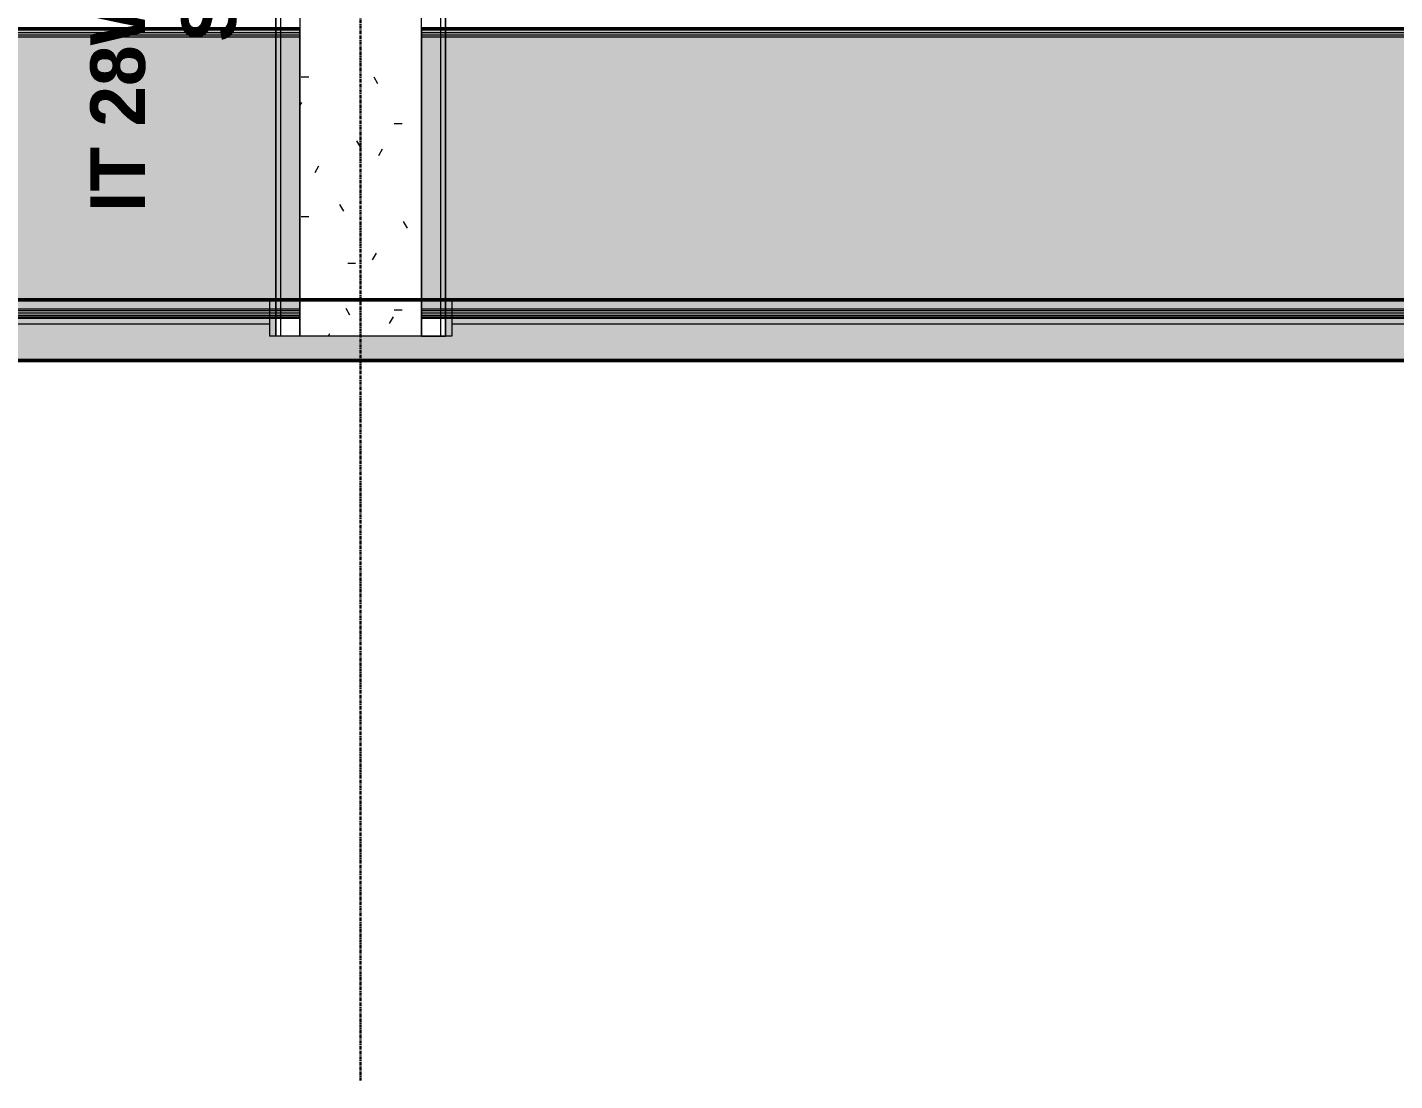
# Model space of a CAD drawing. Header units: inches. Extents: x -4126 to 2305, y -1116 to 12338.
# Drawn here: x -3209.2 to -2984, y 9772.6 to 9946.1 of the extents above; entities that cross this region are included whole.
import ezdxf

# ---------------------------------------------------------------- set-up
doc = ezdxf.new("R2010")
doc.units = ezdxf.units.IN
doc.header["$MEASUREMENT"] = 0
doc.linetypes.add('Grid Line 1_2_', pattern=[0.875, 0.5, -0.125, 0.125, -0.125])
for name, color, linetype, lineweight in [('S-BEAM', 12, 'Continuous', 9), ('S-BEAM-IDEN', 2, 'Continuous', 30), ('S-FNDN', 32, 'Continuous', 13), ('S-GRID', 1, 'Continuous', 9)]:
    doc.layers.add(name, color=color, linetype=linetype, lineweight=lineweight)
doc.styles.add('Century Gothic_B', font='GOTHICB.TTF', dxfattribs={"height": 9})
pattern_1 = [(0, (0, 0), (30.72, 7.68), [1.267, -21.773, 1.267, -21.773, -122.88]), (0, (0, 0), (30.72, 7.68), [-46.08, 1.267, -44.813, 1.267, -21.773, -53.76]), (0, (0, 0), (30.72, 7.68), [-115.2, 1.267, -14.093, 1.267, -37.133]), (120, (11.52, 3.84), (-22.011075, 22.7643004), [1.267, -21.773, 1.267, -21.773, -122.88]), (120, (11.52, 3.84), (-22.011075, 22.7643004), [-46.08, 1.267, -44.813, 1.267, -21.773, -53.76]), (120, (11.52, 3.84), (-22.011075, 22.7643004), [-115.2, 1.267, -14.093, 1.267, -37.133]), (240, (15.36, 19.2), (-8.708925, -30.4443004), [1.267, -21.773, 1.267, -21.773, -122.88]), (240, (15.36, 19.2), (-8.708925, -30.4443004), [-46.08, 1.267, -44.813, 1.267, -21.773, -53.76]), (240, (15.36, 19.2), (-8.708925, -30.4443004), [-115.2, 1.267, -14.093, 1.267, -37.133])]

# ---------------------------------------------------------------- blocks, each defined once
blk = doc.blocks.new('034100 - Precast Structural Concrete - Solid Plank - 12_-V70-FRAMING PLAN - 1ST FLOOR')
at = {"layer": 'S-BEAM', "transparency": 33554483}
h = blk.add_hatch(color=256, dxfattribs=at)
h.paths.add_polyline_path([(0, 23.94), (0, 23.9), (3.21, 23.94)], flags=0)
h.paths.add_polyline_path([(303, 23.94), (303, 23.9), (303.79, 23.94)], flags=0)
h = blk.add_hatch(color=256, dxfattribs=at)
h.paths.add_polyline_path([(303, 23.9), (303, 23.52), (307, 23.52), (307, 23.9), (303.79, 23.9)], flags=0)
h.paths.add_polyline_path([(0, 23.9), (0, 23.52), (4, 23.52), (4, 23.9), (3.21, 23.9)], flags=0)
h = blk.add_hatch(color=256, dxfattribs=at)
h.paths.add_polyline_path([(303, 23.52), (303, 23.09), (307, 23.09), (307, 23.52), (303.79, 23.52)], flags=0)
h.paths.add_polyline_path([(3.21, 23.52), (0, 23.52), (0, 23.09), (4, 23.09), (4, 23.52)], flags=0)
h.paths.add_polyline_path([(307, 22.7), (303, 22.7), (303, 20.94), (307, 20.94)], flags=0)
h.paths.add_polyline_path([(3.21, 22.7), (0, 22.7), (0, 20.94), (4, 20.94), (4, 22.7)], flags=0)
h = blk.add_hatch(color=256, dxfattribs=at)
h.paths.add_polyline_path([(303, 23.09), (303, 22.7), (307, 22.7), (307, 23.09), (303.79, 23.09)], flags=0)
h.paths.add_polyline_path([(0, 23.09), (0, 22.7), (4, 22.7), (4, 23.09), (3.21, 23.09)], flags=0)
for points in [[(4, 23.9), (4, 23.52), (303, 23.52), (303, 23.9), (19.05, 23.9)], [(19.05, 23.09), (4, 23.09), (4, 22.7), (303, 22.7), (303, 23.09), (154.12, 23.09)], [(289.18, -22.7), (4, -22.7), (4, -23.09), (303, -23.09), (303, -22.7)], [(19.05, -23.52), (4, -23.52), (4, -23.9), (303, -23.9), (303, -23.52), (154.12, -23.52)]]:
    blk.add_hatch(color=256, dxfattribs=at).paths.add_polyline_path(points, flags=0)
h = blk.add_hatch(color=256, dxfattribs=at)
h.paths.add_polyline_path([(303, 23.52), (4, 23.52), (4, 23.09), (303, 23.09)], flags=0)
h.paths.add_polyline_path([(154.12, 22.7), (4, 22.7), (4, 20.94), (303, 20.94), (303, 22.7), (289.18, 22.7)], flags=0)
h = blk.add_hatch(color=256, dxfattribs=at)
h.paths.add_polyline_path([(303, 20.94), (303, -22.7), (307, -22.7), (307, 20.94), (303.79, 20.94)], flags=0)
h.paths.add_polyline_path([(4, 20.94), (0, 20.94), (0, -22.7), (4, -22.7)], flags=0)
h.paths.add_polyline_path([(3.21, -23.09), (0, -23.09), (0, -23.52), (4, -23.52), (4, -23.09)], flags=0)
h.paths.add_polyline_path([(303, -23.09), (303, -23.52), (307, -23.52), (307, -23.09), (303.79, -23.09)], flags=0)
h = blk.add_hatch(color=256, dxfattribs=at)
h.paths.add_polyline_path([(154.12, 20.94), (4, 20.94), (4, -22.7), (303, -22.7), (303, 20.94), (289.18, 20.94)], flags=0)
h.paths.add_polyline_path([(4, -23.09), (4, -23.52), (303, -23.52), (303, -23.09), (19.05, -23.09)], flags=0)
h = blk.add_hatch(color=256, dxfattribs=at)
h.paths.add_polyline_path([(303, -22.7), (303, -23.09), (307, -23.09), (307, -22.7), (303.79, -22.7)], flags=0)
h.paths.add_polyline_path([(0, -22.7), (0, -23.09), (4, -23.09), (4, -22.7), (3.21, -22.7)], flags=0)
h = blk.add_hatch(color=256, dxfattribs=at)
h.paths.add_polyline_path([(3.21, -23.52), (0, -23.52), (0, -23.9), (4, -23.9), (4, -23.52)], flags=0)
h.paths.add_polyline_path([(303.79, -23.52), (303, -23.52), (303, -23.9), (307, -23.9), (307, -23.52)], flags=0)
h = blk.add_hatch(color=256, dxfattribs=at)
h.paths.add_polyline_path([(303, -23.9), (303, -23.94), (303.79, -23.9)], flags=0)
h.paths.add_polyline_path([(0, -23.9), (0, -23.94), (3.21, -23.9)], flags=0)
at = {"layer": 'S-BEAM'}
for p, q in [((303, 23.94), (4, 23.94)), ((303, 23.9), (4, 23.9)), ((4, 23.76), (303, 23.76)), ((303, 23.76), (4, 23.76)), ((4, 23.52), (303, 23.52)), ((303, 23.09), (4, 23.09)), ((303, 23.09), (4, 23.09)), ((303, 22.7), (4, 22.7)), ((307, 23.94), (303, 23.94)), ((307, 23.9), (303, 23.9)), ((303, 23.76), (307, 23.76)), ((307, 23.76), (303, 23.76)), ((303, 23.52), (307, 23.52)), ((307, 23.09), (303, 23.09)), ((307, 23.09), (303, 23.09)), ((307, 22.7), (303, 22.7)), ((307, 23.9), (307, 23.94)), ((307, 23.52), (307, 23.9)), ((307, 23.9), (307, 23.76)), ((307, 23.76), (307, 23.52)), ((307, 23.52), (307, 22.7)), ((307, 20.94), (307, 23.52)), ((307, 22.7), (307, 23.09)), ((307, 23.09), (307, 22.7)), ((307, 22.7), (307, 22.4)), ((303, 22.4), (4, 22.4)), ((307, 22.4), (303, 22.4)), ((307, 22.4), (307, 20.94)), ((307, 20.94), (307, -22.4)), ((307, -23.52), (307, 20.94)), ((303, -22.4), (4, -22.4)), ((307, -22.4), (303, -22.4)), ((307, -22.4), (307, -22.7)), ((303, -22.7), (4, -22.7)), ((303, -23.09), (4, -23.09)), ((303, -23.09), (4, -23.09)), ((303, -23.52), (4, -23.52)), ((303, -23.76), (4, -23.76)), ((303, -23.76), (4, -23.76)), ((303, -23.9), (4, -23.9)), ((303, -23.94), (4, -23.94)), ((307, -22.7), (303, -22.7)), ((307, -23.09), (303, -23.09)), ((307, -23.09), (303, -23.09)), ((307, -23.52), (303, -23.52)), ((307, -23.76), (303, -23.76)), ((307, -23.76), (303, -23.76)), ((307, -23.9), (303, -23.9)), ((307, -23.94), (303, -23.94)), ((307, -22.7), (307, -23.09)), ((307, -23.09), (307, -22.7)), ((307, -22.7), (307, -23.52)), ((307, -23.52), (307, -23.76)), ((307, -23.9), (307, -23.52)), ((307, -23.76), (307, -23.9)), ((307, -23.94), (307, -23.9))]:
    blk.add_line(p, q, dxfattribs=at)
blk = doc.blocks.new('034100 - Precast Structural Concrete - Solid Plank - 12_-V73-FRAMING PLAN - 1ST FLOOR')
at = {"layer": 'S-BEAM', "transparency": 33554483}
for points in [[(0, 23.94), (0, 23.9), (3.21, 23.94)], [(4, 23.9), (4, 23.52), (303, 23.52), (303, 23.9), (97.25, 23.9)], [(97.25, 23.09), (4, 23.09), (4, 22.7), (303, 22.7), (303, 23.09), (232.32, 23.09)], [(232.32, -22.7), (4, -22.7), (4, -23.09), (303, -23.09), (303, -22.7)], [(303, -23.52), (4, -23.52), (4, -23.9), (303, -23.9)], [(4, -23.9), (4, -23.94), (97.25, -23.9)]]:
    blk.add_hatch(color=256, dxfattribs=at).paths.add_polyline_path(points, flags=0)
h = blk.add_hatch(color=256, dxfattribs=at)
h.paths.add_polyline_path([(303.79, 23.9), (303, 23.9), (303, 23.52), (307, 23.52), (307, 23.9)], flags=0)
h.paths.add_polyline_path([(0, 23.9), (0, 23.52), (4, 23.52), (4, 23.9), (3.21, 23.9)], flags=0)
h = blk.add_hatch(color=256, dxfattribs=at)
h.paths.add_polyline_path([(0, 23.52), (0, 23.09), (4, 23.09), (4, 23.52), (3.21, 23.52)], flags=0)
h.paths.add_polyline_path([(303, 23.52), (303, 23.09), (307, 23.09), (307, 23.52), (303.79, 23.52)], flags=0)
h.paths.add_polyline_path([(307, 22.7), (303, 22.7), (303, 20.94), (307, 20.94)], flags=0)
h.paths.add_polyline_path([(3.21, 22.7), (0, 22.7), (0, 20.94), (4, 20.94), (4, 22.7)], flags=0)
h = blk.add_hatch(color=256, dxfattribs=at)
h.paths.add_polyline_path([(0, 23.09), (0, 22.7), (4, 22.7), (4, 23.09), (3.21, 23.09)], flags=0)
h.paths.add_polyline_path([(303, 23.09), (303, 22.7), (307, 22.7), (307, 23.09), (303.79, 23.09)], flags=0)
h = blk.add_hatch(color=256, dxfattribs=at)
h.paths.add_polyline_path([(172.95, 23.52), (4, 23.52), (4, 23.09), (303, 23.09), (303, 23.52), (232.32, 23.52)], flags=0)
h.paths.add_polyline_path([(4, 22.7), (4, 20.94), (303, 20.94), (303, 22.7), (97.25, 22.7)], flags=0)
h = blk.add_hatch(color=256, dxfattribs=at)
h.paths.add_polyline_path([(3.21, 20.94), (0, 20.94), (0, -22.7), (4, -22.7), (4, 20.94)], flags=0)
h.paths.add_polyline_path([(307, 20.94), (303, 20.94), (303, -22.7), (307, -22.7), (307, 7.69)], flags=0)
h.paths.add_polyline_path([(303.79, -23.09), (303, -23.09), (303, -23.52), (307, -23.52), (307, -23.09)], flags=0)
h.paths.add_polyline_path([(3.21, -23.09), (0, -23.09), (0, -23.52), (4, -23.52), (4, -23.09)], flags=0)
h = blk.add_hatch(color=256, dxfattribs=at)
h.paths.add_polyline_path([(97.25, 20.94), (4, 20.94), (4, -22.7), (303, -22.7), (303, 20.94), (232.32, 20.94)], flags=0)
h.paths.add_polyline_path([(4, -23.09), (4, -23.52), (303, -23.52), (303, -23.09), (97.25, -23.09)], flags=0)
h = blk.add_hatch(color=256, dxfattribs=at)
h.paths.add_polyline_path([(303, -22.7), (303, -23.09), (307, -23.09), (307, -22.7), (303.79, -22.7)], flags=0)
h.paths.add_polyline_path([(0, -22.7), (0, -23.09), (4, -23.09), (4, -22.7), (3.21, -22.7)], flags=0)
h = blk.add_hatch(color=256, dxfattribs=at)
h.paths.add_polyline_path([(307, -23.52), (303, -23.52), (303, -23.9), (307, -23.9)], flags=0)
h.paths.add_polyline_path([(0, -23.52), (0, -23.9), (4, -23.9), (4, -23.52), (3.21, -23.52)], flags=0)
h = blk.add_hatch(color=256, dxfattribs=at)
h.paths.add_polyline_path([(303, -23.9), (303, -23.94), (303.79, -23.9)], flags=0)
h.paths.add_polyline_path([(0, -23.9), (0, -23.94), (3.21, -23.9)], flags=0)
at = {"layer": 'S-BEAM'}
for p, q in [((0, 23.94), (0, 23.9)), ((4, 23.94), (0, 23.94)), ((0, 23.76), (0, 23.9)), ((0, 23.9), (0, 23.52)), ((4, 23.9), (0, 23.9)), ((0, 23.52), (0, 23.76)), ((0, 23.76), (4, 23.76)), ((4, 23.76), (0, 23.76)), ((0, 23.52), (0, 20.94)), ((0, 22.7), (0, 23.52)), ((0, 23.52), (4, 23.52)), ((0, 22.7), (0, 23.09)), ((0, 23.09), (0, 22.7)), ((4, 23.09), (0, 23.09)), ((4, 23.09), (0, 23.09)), ((0, 22.4), (0, 22.7)), ((4, 22.7), (0, 22.7)), ((303, 23.94), (4, 23.94)), ((303, 23.9), (4, 23.9)), ((4, 23.76), (303, 23.76)), ((303, 23.76), (4, 23.76)), ((4, 23.52), (303, 23.52)), ((303, 23.09), (4, 23.09)), ((303, 23.09), (4, 23.09)), ((303, 22.7), (4, 22.7)), ((0, 20.94), (0, 22.4)), ((4, 22.4), (0, 22.4)), ((0, 20.94), (0, -23.52)), ((0, -22.4), (0, 20.94)), ((303, 22.4), (4, 22.4)), ((0, -22.7), (0, -22.4)), ((4, -22.4), (0, -22.4)), ((303, -22.4), (4, -22.4)), ((0, -23.52), (0, -22.7)), ((0, -22.7), (0, -23.09)), ((0, -23.09), (0, -22.7)), ((4, -22.7), (0, -22.7)), ((4, -23.09), (0, -23.09)), ((4, -23.09), (0, -23.09)), ((0, -23.52), (0, -23.9)), ((0, -23.76), (0, -23.52)), ((4, -23.52), (0, -23.52)), ((0, -23.9), (0, -23.76)), ((4, -23.76), (0, -23.76)), ((4, -23.76), (0, -23.76)), ((0, -23.9), (0, -23.94)), ((4, -23.9), (0, -23.9)), ((4, -23.94), (0, -23.94)), ((303, -22.7), (4, -22.7)), ((303, -23.09), (4, -23.09)), ((303, -23.09), (4, -23.09)), ((303, -23.52), (4, -23.52)), ((303, -23.76), (4, -23.76)), ((303, -23.76), (4, -23.76)), ((303, -23.9), (4, -23.9)), ((303, -23.94), (4, -23.94))]:
    blk.add_line(p, q, dxfattribs=at)
blk = doc.blocks.new('034100 - Precast Structural Concrete - Solid Plank - 12_-V84-FRAMING PLAN - 1ST FLOOR')
at = {"layer": 'S-BEAM'}
for p, q in [((4, 23.94), (0, 23.94)), ((303, 23.94), (4, 23.94))]:
    blk.add_line(p, q, dxfattribs=at)

msp = doc.modelspace()

# ---------------------------------------------------------------- hatches: boundary and pattern name
at = {"layer": 'S-BEAM'}
h = msp.add_hatch(dxfattribs=at)
h.set_pattern_fill('FP_3', color=256, style=0, pattern_type=2)
h.set_pattern_definition(pattern_1)
h.paths.add_polyline_path([(-3144.324, 9901.189), (-3144.324, 10009.089), (-3164.324, 10009.089), (-3164.324, 9901.189)], flags=0)
h.paths.add_polyline_path([(-3164.324, 10017.714), (-3144.324, 10017.714), (-3144.324, 10167.174), (-3146.324, 10167.174), (-3146.324, 10159.189), (-3162.324, 10159.189), (-3162.324, 10155.206), (-3164.324, 10155.164), (-3164.324, 10050.653)], flags=0)
h = msp.add_hatch(dxfattribs=at)
h.set_pattern_fill('FP_3', color=256, style=0, pattern_type=2)
h.set_pattern_definition(pattern_1)
h.paths.add_polyline_path([(-3141.111, 9895.205), (-3141.111, 9898.189), (-3144.324, 9898.231), (-3144.324, 9901.189), (-3164.324, 9901.189), (-3164.324, 9898.189), (-3167.536, 9898.189), (-3167.536, 9895.205)], flags=0)
h = msp.add_hatch(dxfattribs=at)
h.set_pattern_fill('FP_42', color=256, style=0, pattern_type=2)
h.set_pattern_definition([(0, (-1528.268, 0), (21.722, 7.68), [0.896, -15.396, 0.896, -15.396, -86.889]), (0, (-1528.268, 0), (21.722, 7.68), [-32.583, 0.896, -31.687, 0.896, -15.396, -38.014]), (0, (-1528.268, 0), (21.722, 7.68), [-81.459, 0.896, -9.965, 0.896, -26.257]), (112.208, (-1520.122, 3.84), (-15.564615, 22.7637026), [1.185, -20.367, 1.185, -20.367, -114.944]), (112.208, (-1520.122, 3.84), (-15.564615, 22.7637026), [-43.104, 1.185, -41.919, 1.185, -20.367, -50.288]), (112.208, (-1520.122, 3.84), (-15.564615, 22.7637026), [-107.76, 1.185, -13.183, 1.185, -34.735]), (247.792, (-1517.407, 19.2), (-6.15808, -30.444899), [1.185, -20.367, 1.185, -20.367, -114.944]), (247.792, (-1517.407, 19.2), (-6.15808, -30.444899), [-43.104, 1.185, -41.919, 1.185, -20.367, -50.288]), (247.792, (-1517.407, 19.2), (-6.15808, -30.444899), [-107.76, 1.185, -13.183, 1.185, -34.735])])
h.paths.add_polyline_path([(-3167.536, 9895.205), (-3167.536, 9898.189), (-3168.324, 9898.189), (-3168.324, 9895.205)], flags=0)
h = msp.add_hatch(dxfattribs=at)
h.set_pattern_fill('FP_43', color=256, style=0, pattern_type=2)
h.set_pattern_definition([(0, (-1626.056, 0), (21.722, 7.68), [0.896, -15.396, 0.896, -15.396, -86.889]), (0, (-1626.056, 0), (21.722, 7.68), [-32.583, 0.896, -31.687, 0.896, -15.396, -38.014]), (0, (-1626.056, 0), (21.722, 7.68), [-81.459, 0.896, -9.965, 0.896, -26.257]), (112.208, (-1617.91, 3.84), (-15.564615, 22.7637026), [1.185, -20.367, 1.185, -20.367, -114.944]), (112.208, (-1617.91, 3.84), (-15.564615, 22.7637026), [-43.104, 1.185, -41.919, 1.185, -20.367, -50.288]), (112.208, (-1617.91, 3.84), (-15.564615, 22.7637026), [-107.76, 1.185, -13.183, 1.185, -34.735]), (247.792, (-1615.194, 19.2), (-6.15808, -30.444899), [1.185, -20.367, 1.185, -20.367, -114.944]), (247.792, (-1615.194, 19.2), (-6.15808, -30.444899), [-43.104, 1.185, -41.919, 1.185, -20.367, -50.288]), (247.792, (-1615.194, 19.2), (-6.15808, -30.444899), [-107.76, 1.185, -13.183, 1.185, -34.735])])
h.paths.add_polyline_path([(-3140.324, 9895.205), (-3140.324, 9898.189), (-3141.111, 9898.189), (-3141.111, 9895.205)], flags=0)
at = {"layer": 'S-FNDN', "transparency": 33554483}
h = msp.add_hatch(color=256, dxfattribs=at)
h.paths.add_polyline_path([(-2181.032, 9891.189), (-1953.324, 9891.189), (-1953.324, 9897.189), (-2159.324, 9897.189), (-2159.324, 9895.205), (-2187.324, 9895.205), (-2187.324, 9898.189), (-2486.324, 9898.189), (-2486.324, 9895.205), (-2514.324, 9895.205), (-2514.324, 9898.189), (-2634.324, 9898.189), (-2634.324, 9891.189), (-2451.168, 9891.189)], flags=0)
h.paths.add_polyline_path([(-3141.111, 9891.189), (-2790.324, 9891.189), (-2790.324, 9898.189), (-2813.324, 9898.189), (-2813.324, 9895.205), (-2841.324, 9895.205), (-2841.324, 9898.189), (-3140.324, 9898.189), (-3140.324, 9895.205), (-3168.324, 9895.205), (-3168.324, 9898.189), (-3467.324, 9898.189), (-3467.324, 9895.205), (-3495.324, 9895.205), (-3495.324, 9897.189), (-3823.324, 9897.189), (-3823.324, 9901.189), (-3829.324, 9901.189), (-3829.324, 9891.189), (-3167.536, 9891.189)], flags=0)
h.paths.add_polyline_path([(-2754.324, 9891.189), (-2730.324, 9891.189), (-2730.324, 9898.189), (-2754.324, 9898.189), (-2754.324, 9895.205)], flags=0)
h.paths.add_polyline_path([(-2694.324, 9891.189), (-2670.324, 9891.189), (-2670.324, 9898.189), (-2694.324, 9898.189), (-2694.324, 9895.16)], flags=0)

# ---------------------------------------------------------------- linework, layer by layer
at = {"layer": 'S-BEAM'}
for p, q in [((-3168.324, 10167.174), (-3168.324, 9901.189)), ((-3167.536, 10167.174), (-3167.536, 9901.189)), ((-3141.111, 9901.189), (-3141.111, 10167.174)), ((-3140.324, 10167.174), (-3140.324, 9901.189)), ((-3168.324, 9901.189), (-3168.324, 10011.58)), ((-3164.324, 10011.58), (-3164.324, 9901.189)), ((-3144.324, 9901.189), (-3144.324, 10011.58)), ((-3140.324, 9901.189), (-3140.324, 10011.58)), ((-3164.324, 9945.655), (-3164.324, 9946.03)), ((-3164.324, 9945.225), (-3164.324, 9945.655)), ((-3164.324, 9944.831), (-3164.324, 9945.225)), ((-3164.324, 9901.189), (-3164.324, 9944.831)), ((-3144.324, 9946.03), (-3144.324, 9945.655)), ((-3144.324, 9945.655), (-3144.324, 9945.225)), ((-3144.324, 9945.225), (-3144.324, 9944.831)), ((-3144.324, 9944.831), (-3144.324, 9901.189)), ((-3168.324, 9895.205), (-3168.324, 9901.189)), ((-3168.324, 9901.189), (-3168.324, 9895.205)), ((-3167.536, 9901.189), (-3167.536, 9895.205)), ((-3164.324, 9899.43), (-3164.324, 9901.189)), ((-3164.324, 9901.189), (-3164.324, 9895.205)), ((-3144.324, 9895.205), (-3144.324, 9901.189)), ((-3144.324, 9901.189), (-3144.324, 9899.43)), ((-3141.111, 9895.205), (-3141.111, 9901.189)), ((-3140.324, 9895.205), (-3140.324, 9901.189)), ((-3140.324, 9901.189), (-3140.324, 9895.205)), ((-3164.324, 9899.036), (-3164.324, 9899.43)), ((-3164.324, 9898.606), (-3164.324, 9899.036)), ((-3144.324, 9899.43), (-3144.324, 9899.036)), ((-3144.324, 9899.036), (-3144.324, 9898.606)), ((-3164.324, 9898.231), (-3164.324, 9898.606)), ((-3164.324, 9895.205), (-3164.324, 9898.189)), ((-3144.324, 9898.606), (-3144.324, 9898.231)), ((-3144.324, 9898.189), (-3144.324, 9895.205)), ((-3164.324, 9895.205), (-3168.324, 9895.205)), ((-3167.536, 9895.205), (-3168.324, 9895.205)), ((-3141.111, 9895.205), (-3167.536, 9895.205)), ((-3144.324, 9895.205), (-3164.324, 9895.205)), ((-3144.324, 9895.205), (-3140.324, 9895.205)), ((-3140.324, 9895.205), (-3141.111, 9895.205))]:
    msp.add_line(p, q, dxfattribs=at)
at = {"layer": 'S-FNDN', "lineweight": 50}
for p, q in [((-3819.324, 9901.189), (-1953.324, 9901.189)), ((-1943.324, 9891.189), (-3829.324, 9891.189))]:
    msp.add_line(p, q, dxfattribs=at)
at = {"layer": 'S-FNDN'}
for p, q in [((-3169.324, 9901.189), (-3169.324, 9895.189)), ((-3139.324, 9901.189), (-3139.324, 9895.189)), ((-3169.324, 9897.189), (-3466.324, 9897.189)), ((-2842.324, 9897.189), (-3139.324, 9897.189)), ((-3139.324, 9895.189), (-3169.324, 9895.189))]:
    msp.add_line(p, q, dxfattribs=at)
at = {"layer": 'S-GRID', "linetype": 'Grid Line 1_2_', "lineweight": 30}
msp.add_line((-3154.324, 9772.61), (-3154.324, 12288.555), dxfattribs=at)

# ---------------------------------------------------------------- block references
at = {"layer": 'S-BEAM', "rotation": 180}
for name, p in [('034100 - Precast Structural Concrete - Solid Plank - 12_-V84-FRAMING PLAN - 1ST FLOOR', (-3164.324, 9970.012)), ('034100 - Precast Structural Concrete - Solid Plank - 12_-V73-FRAMING PLAN - 1ST FLOOR', (-3164.324, 9922.13)), ('034100 - Precast Structural Concrete - Solid Plank - 12_-V70-FRAMING PLAN - 1ST FLOOR', (-2837.324, 9922.13))]:
    msp.add_blockref(name, p, dxfattribs=at)

# ---------------------------------------------------------------- texts
at = {"layer": 'S-BEAM-IDEN', "lineweight": 9, "char_height": 9, "attachment_point": 1, "rotation": 90, "style": 'Century Gothic_B'}
for s, insert, width in [('IT 28WX32D / IT28WX38D T(11"F & 11"B', (-3198.846, 9915.674), 279.972), ('SHELF) & S(12"F & 12"B SHELF)', (-3183.846, 9943.674), 212.1)]:
    msp.add_mtext(s, dxfattribs=dict(at, insert=insert, width=width))

doc.saveas('drawing.dxf')
